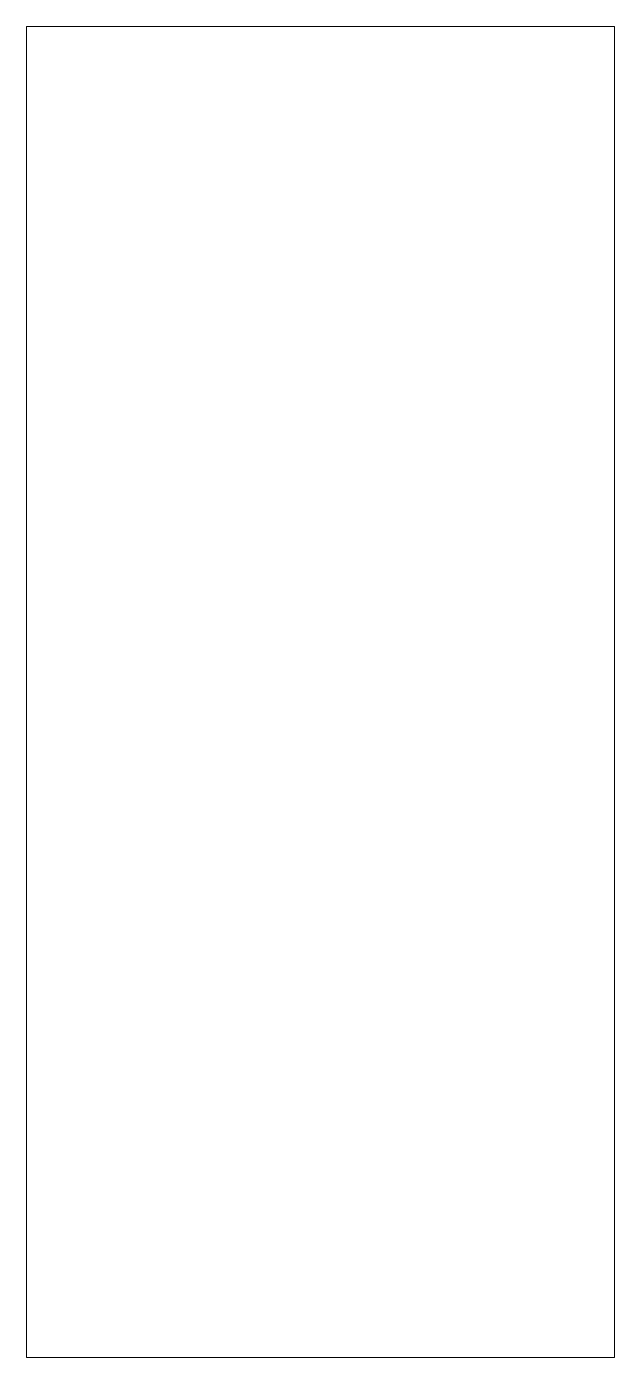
# Model space of a CAD drawing. Header units: millimetres. Extents: x 0 to 549, y 0 to 1243.
import ezdxf

# ---------------------------------------------------------------- set-up
doc = ezdxf.new("R2010")
doc.units = ezdxf.units.MM

msp = doc.modelspace()

# ---------------------------------------------------------------- linework, layer by layer
at = {"color": 7, "linetype": 'Continuous', "lineweight": 18}
for p, q in [((548.58, 1243), (0, 1243)), ((0, 1243), (0, 0)), ((548.58, 0), (548.58, 1243)), ((0, 0), (548.58, 0))]:
    msp.add_line(p, q, dxfattribs=at)

doc.saveas('drawing.dxf')
